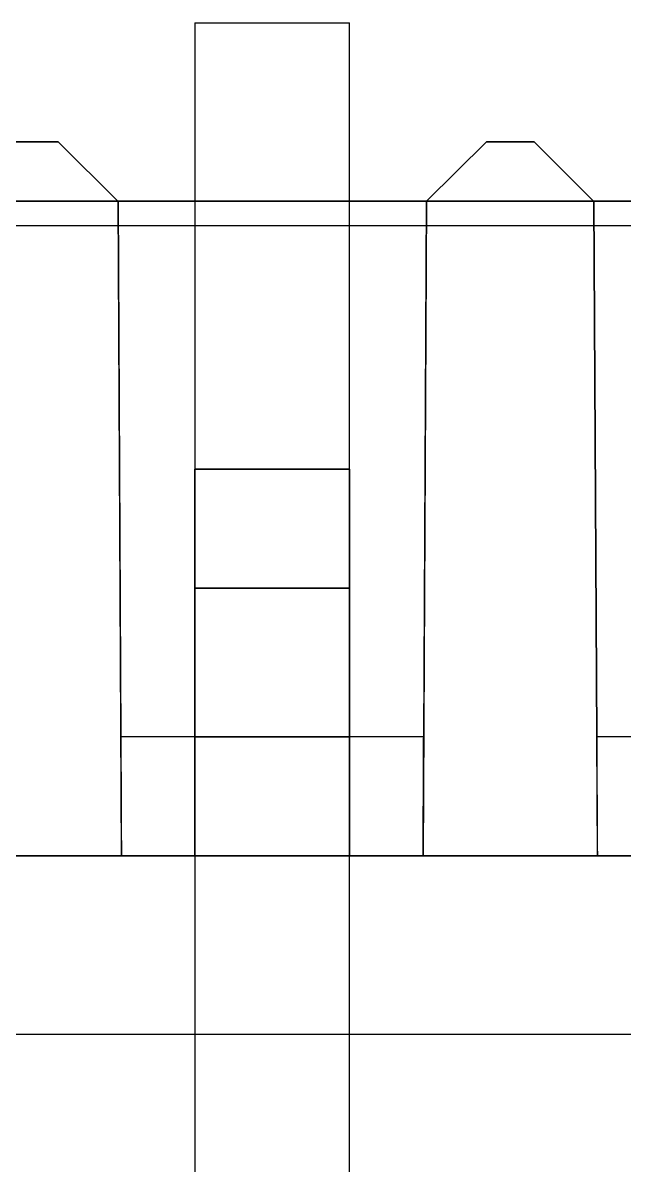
# Model space of a CAD drawing. Extents: x -4.83 to 4.83, y -5.56 to 3.84.
# Drawn here: x -0.419 to 0.592, y 1.92 to 3.84 of the extents above; entities that cross this region are included whole.
import ezdxf

# ---------------------------------------------------------------- set-up
doc = ezdxf.new("R2010")
doc.units = 0
doc.layers.get('0').update_dxf_attribs({"linetype": 'CONTINUOUS'})

# ---------------------------------------------------------------- blocks, each defined once
blk = doc.blocks.new('*U1')
at = {"color": 250, "extrusion": (0, 1, -1e-16)}
for p, q in [((-0.3598, 3.64, 0.3), (-0.4397, 3.64, 0.3)), ((-0.4397, 3.64, 1.32), (-0.3598, 3.64, 1.32)), ((-0.3598, 3.64, 1.32), (-0.3598, 3.64, 0.3)), ((0.3603, 3.64, 1.32), (0.4402, 3.64, 1.32)), ((0.4402, 3.64, 0.3), (0.3603, 3.64, 0.3)), ((0.3603, 3.64, 0.3), (0.3603, 3.64, 1.32)), ((0.4402, 3.64, 1.32), (0.4402, 3.64, 0.3)), ((0.2546, 2.64, 0.3), (-0.2546, 2.64, 0.3)), ((-0.2546, 2.64, 0.3), (-0.2546, 2.64, 1.12)), ((0.2546, 2.64, 1.12), (-0.2546, 2.64, 1.12)), ((0.2546, 2.64, 1.12), (0.2546, 2.64, 0.3)), ((1.0546, 2.64, 0.3), (0.5454, 2.64, 0.3)), ((0.5454, 2.64, 0.3), (0.5454, 2.64, 1.12)), ((1.0546, 2.64, 1.12), (0.5454, 2.64, 1.12)), ((2.33, 2.44, 3.48), (-2.33, 2.44, 3.48)), ((-0.5465, 2.44, 1.32), (-0.2535, 2.44, 1.32)), ((-0.2535, 2.44, 1.32), (0.2535, 2.44, 1.32)), ((0.2535, 2.44, 1.32), (0.5465, 2.44, 1.32)), ((0.5465, 2.44, 1.32), (1.0535, 2.44, 1.32)), ((-2.3, 2.14, 0.3), (2.3, 2.14, 0.3)), ((-2.3, 2.14), (2.3, 2.14))]:
    blk.add_line(p, q, dxfattribs=at)
at = {"color": 250}
for p, q in [((-0.4397, 3.64, 1.32), (-0.3598, 3.64, 1.32)), ((-0.2593, 3.5395, 1.32), (-0.3598, 3.64, 1.32)), ((0.3603, 3.64, 1.32), (0.2593, 3.54, 1.32)), ((0.3603, 3.64, 1.32), (0.4402, 3.64, 1.32)), ((0.5407, 3.5395, 1.32), (0.4402, 3.64, 1.32)), ((-0.2535, 2.44, 1.32), (-0.2593, 3.5395, 1.32)), ((0.2593, 3.54, 1.32), (0.2535, 2.44, 1.32)), ((0.5465, 2.44, 1.32), (0.5407, 3.5395, 1.32)), ((0.2546, 2.64, 1.12), (-0.2546, 2.64, 1.12)), ((1.0546, 2.64, 1.12), (0.5454, 2.64, 1.12)), ((2.33, 2.44, 3.48), (-2.33, 2.44, 3.48)), ((-0.5465, 2.44, 1.32), (-0.2535, 2.44, 1.32)), ((-0.2535, 2.44, 1.32), (0.2535, 2.44, 1.32)), ((0.2535, 2.44, 1.32), (0.5465, 2.44, 1.32)), ((0.5465, 2.44, 1.32), (1.0535, 2.44, 1.32))]:
    blk.add_line(p, q, dxfattribs=at)
at = {"color": 250, "extrusion": (0, -1e-16, -1)}
for p, q in [((-0.3598, 3.64, 0.3), (-0.4397, 3.64, 0.3)), ((-0.3598, 3.64, 0.3), (-0.2593, 3.5395, 0.3)), ((0.2593, 3.54, 0.3), (0.3603, 3.64, 0.3)), ((0.4402, 3.64, 0.3), (0.3603, 3.64, 0.3)), ((0.4402, 3.64, 0.3), (0.5407, 3.5395, 0.3)), ((-0.2593, 3.5395, 0.3), (-0.2546, 2.64, 0.3)), ((0.2546, 2.64, 0.3), (0.2593, 3.54, 0.3)), ((0.5407, 3.5395, 0.3), (0.5454, 2.64, 0.3)), ((0.2546, 2.64, 0.3), (-0.2546, 2.64, 0.3)), ((1.0546, 2.64, 0.3), (0.5454, 2.64, 0.3)), ((-2.3, 2.14), (2.3, 2.14)), ((-2.3, 2.14, 0.3), (2.3, 2.14, 0.3))]:
    blk.add_line(p, q, dxfattribs=at)
at = {"color": 250, "extrusion": (0.707107, 0.707107, 0)}
for p, q in [((-0.3598, 3.64, 0.3), (-0.2593, 3.5395, 0.3)), ((-0.3598, 3.64, 1.32), (-0.3598, 3.64, 0.3)), ((-0.2593, 3.5395, 1.32), (-0.3598, 3.64, 1.32)), ((0.4402, 3.64, 0.3), (0.5407, 3.5395, 0.3)), ((0.4402, 3.64, 1.32), (0.4402, 3.64, 0.3)), ((0.5407, 3.5395, 1.32), (0.4402, 3.64, 1.32)), ((-0.2593, 3.5395, 1.32), (-0.2593, 3.5395, 0.3)), ((0.5407, 3.5395, 1.32), (0.5407, 3.5395, 0.3))]:
    blk.add_line(p, q, dxfattribs=at)
at = {"color": 250, "extrusion": (-0.703395, 0.710799, 0)}
for p, q in [((0.2593, 3.54, 0.3), (0.3603, 3.64, 0.3)), ((0.3603, 3.64, 1.32), (0.2593, 3.54, 1.32)), ((0.3603, 3.64, 0.3), (0.3603, 3.64, 1.32)), ((0.2593, 3.54, 1.32), (0.2593, 3.54, 0.3))]:
    blk.add_line(p, q, dxfattribs=at)
at = {"color": 250, "extrusion": (0.999986, 0.005236, 0)}
for p, q in [((-0.2593, 3.5395, 0.3), (-0.2546, 2.64, 0.3)), ((-0.2593, 3.5395, 1.32), (-0.2593, 3.5395, 0.3)), ((-0.2535, 2.44, 1.32), (-0.2593, 3.5395, 1.32)), ((0.5407, 3.5395, 0.3), (0.5454, 2.64, 0.3)), ((0.5407, 3.5395, 1.32), (0.5407, 3.5395, 0.3)), ((0.5465, 2.44, 1.32), (0.5407, 3.5395, 1.32)), ((-0.2546, 2.64, 0.3), (-0.2546, 2.64, 1.12)), ((0.5454, 2.64, 0.3), (0.5454, 2.64, 1.12))]:
    blk.add_line(p, q, dxfattribs=at)
at = {"color": 250, "extrusion": (-0.999986, 0.005236, 0)}
for p, q in [((0.2593, 3.54, 1.32), (0.2535, 2.44, 1.32)), ((0.2546, 2.64, 0.3), (0.2593, 3.54, 0.3)), ((0.2593, 3.54, 1.32), (0.2593, 3.54, 0.3)), ((0.2546, 2.64, 1.12), (0.2546, 2.64, 0.3))]:
    blk.add_line(p, q, dxfattribs=at)
at = {"color": 250}
for points in [[(-0.2546, 2.64, 1.12), (-0.2546, 2.64, 1.1218), (-0.2546, 2.64, 1.1236), (-0.2546, 2.6399, 1.1253), (-0.2546, 2.6399, 1.1271), (-0.2546, 2.6398, 1.1288), (-0.2546, 2.6397, 1.1305), (-0.2546, 2.6397, 1.1322), (-0.2546, 2.6396, 1.1339), (-0.2546, 2.6395, 1.1356), (-0.2546, 2.6393, 1.1373), (-0.2546, 2.6392, 1.1389), (-0.2546, 2.639, 1.1406), (-0.2546, 2.6389, 1.1422), (-0.2546, 2.6387, 1.1438), (-0.2545, 2.6385, 1.1454), (-0.2545, 2.6383, 1.147), (-0.2545, 2.6381, 1.1486), (-0.2545, 2.6379, 1.1502), (-0.2545, 2.6376, 1.1517), (-0.2545, 2.6374, 1.1533), (-0.2545, 2.6371, 1.1548), (-0.2545, 2.6369, 1.1563), (-0.2545, 2.6366, 1.1578), (-0.2545, 2.6363, 1.1594), (-0.2545, 2.636, 1.1608), (-0.2545, 2.6357, 1.1623), (-0.2545, 2.6354, 1.1638), (-0.2545, 2.635, 1.1653), (-0.2545, 2.6347, 1.1667), (-0.2545, 2.6343, 1.1682), (-0.2545, 2.634, 1.1696), (-0.2545, 2.6336, 1.171), (-0.2545, 2.6332, 1.1724), (-0.2545, 2.6328, 1.1738), (-0.2545, 2.6324, 1.1752), (-0.2545, 2.632, 1.1766), (-0.2545, 2.6316, 1.178), (-0.2545, 2.6312, 1.1793), (-0.2545, 2.6307, 1.1807), (-0.2545, 2.6303, 1.1821), (-0.2545, 2.6298, 1.1834), (-0.2545, 2.6294, 1.1847), (-0.2545, 2.6289, 1.1861), (-0.2545, 2.6284, 1.1874), (-0.2545, 2.628, 1.1887), (-0.2545, 2.6275, 1.19), (-0.2545, 2.627, 1.1913), (-0.2545, 2.6265, 1.1926), (-0.2545, 2.6259, 1.1938), (-0.2545, 2.6254, 1.1951), (-0.2545, 2.6249, 1.1964), (-0.2545, 2.6244, 1.1976), (-0.2545, 2.6238, 1.1989), (-0.2545, 2.6233, 1.2001), (-0.2545, 2.6227, 1.2014), (-0.2545, 2.6221, 1.2026), (-0.2545, 2.6216, 1.2038), (-0.2545, 2.621, 1.205), (-0.2545, 2.6204, 1.2063), (-0.2545, 2.6198, 1.2075), (-0.2544, 2.6192, 1.2087), (-0.2544, 2.6186, 1.2099), (-0.2544, 2.618, 1.211), (-0.2544, 2.6174, 1.2122), (-0.2544, 2.6168, 1.2134), (-0.2544, 2.6162, 1.2146), (-0.2544, 2.6155, 1.2157), (-0.2544, 2.6149, 1.2169), (-0.2544, 2.6143, 1.218), (-0.2544, 2.6136, 1.2192), (-0.2544, 2.613, 1.2203), (-0.2544, 2.6123, 1.2214), (-0.2544, 2.6116, 1.2226), (-0.2544, 2.611, 1.2237), (-0.2544, 2.6103, 1.2248), (-0.2544, 2.6096, 1.2259), (-0.2544, 2.6089, 1.227), (-0.2544, 2.6082, 1.2281), (-0.2544, 2.6075, 1.2292), (-0.2544, 2.6068, 1.2303), (-0.2544, 2.6061, 1.2314), (-0.2544, 2.6054, 1.2325), (-0.2544, 2.6046, 1.2335), (-0.2544, 2.6039, 1.2346), (-0.2544, 2.6032, 1.2356), (-0.2544, 2.6024, 1.2367), (-0.2544, 2.6017, 1.2377), (-0.2544, 2.6009, 1.2388), (-0.2543, 2.6001, 1.2398), (-0.2543, 2.5994, 1.2408), (-0.2543, 2.5986, 1.2418), (-0.2543, 2.5978, 1.2428), (-0.2543, 2.597, 1.2438), (-0.2543, 2.5962, 1.2449), (-0.2543, 2.5954, 1.2458), (-0.2543, 2.5946, 1.2468), (-0.2543, 2.5938, 1.2478), (-0.2543, 2.593, 1.2488), (-0.2543, 2.5922, 1.2498), (-0.2543, 2.5914, 1.2507), (-0.2543, 2.5905, 1.2517), (-0.2543, 2.5897, 1.2526), (-0.2543, 2.5888, 1.2536), (-0.2543, 2.588, 1.2545), (-0.2543, 2.5871, 1.2555), (-0.2543, 2.5863, 1.2564), (-0.2543, 2.5854, 1.2573), (-0.2543, 2.5845, 1.2583), (-0.2543, 2.5837, 1.2592), (-0.2543, 2.5828, 1.2601), (-0.2543, 2.5819, 1.261), (-0.2542, 2.581, 1.2619), (-0.2542, 2.5801, 1.2628), (-0.2542, 2.5792, 1.2636), (-0.2542, 2.5783, 1.2645), (-0.2542, 2.5773, 1.2654), (-0.2542, 2.5764, 1.2663), (-0.2542, 2.5755, 1.2671), (-0.2542, 2.5745, 1.268), (-0.2542, 2.5736, 1.2688), (-0.2542, 2.5726, 1.2697), (-0.2542, 2.5717, 1.2705), (-0.2542, 2.5707, 1.2714), (-0.2542, 2.5698, 1.2722), (-0.2542, 2.5688, 1.273), (-0.2542, 2.5678, 1.2738), (-0.2542, 2.5668, 1.2746), (-0.2542, 2.5658, 1.2754), (-0.2542, 2.5648, 1.2762), (-0.2542, 2.5638, 1.277), (-0.2542, 2.5628, 1.2778), (-0.2541, 2.5618, 1.2786), (-0.2541, 2.5608, 1.2794), (-0.2541, 2.5598, 1.2801), (-0.2541, 2.5587, 1.2809), (-0.2541, 2.5577, 1.2817), (-0.2541, 2.5567, 1.2824), (-0.2541, 2.5556, 1.2832), (-0.2541, 2.5546, 1.2839), (-0.2541, 2.5535, 1.2846), (-0.2541, 2.5524, 1.2854), (-0.2541, 2.5514, 1.2861), (-0.2541, 2.5503, 1.2868), (-0.2541, 2.5492, 1.2875), (-0.2541, 2.5481, 1.2882), (-0.2541, 2.547, 1.2889), (-0.2541, 2.5459, 1.2896), (-0.2541, 2.5448, 1.2903), (-0.2541, 2.5437, 1.291), (-0.254, 2.5426, 1.2916), (-0.254, 2.5415, 1.2923), (-0.254, 2.5403, 1.293), (-0.254, 2.5392, 1.2936), (-0.254, 2.538, 1.2943), (-0.254, 2.5369, 1.2949), (-0.254, 2.5357, 1.2955), (-0.254, 2.5346, 1.2962), (-0.254, 2.5334, 1.2968), (-0.254, 2.5322, 1.2974), (-0.254, 2.531, 1.298), (-0.254, 2.5299, 1.2986), (-0.254, 2.5287, 1.2992), (-0.254, 2.5275, 1.2998), (-0.254, 2.5263, 1.3004), (-0.254, 2.525, 1.301), (-0.254, 2.5238, 1.3016), (-0.2539, 2.5226, 1.3021), (-0.2539, 2.5214, 1.3027), (-0.2539, 2.5201, 1.3033), (-0.2539, 2.5189, 1.3038), (-0.2539, 2.5176, 1.3044), (-0.2539, 2.5164, 1.3049), (-0.2539, 2.5151, 1.3054), (-0.2539, 2.5138, 1.3059), (-0.2539, 2.5126, 1.3065), (-0.2539, 2.5113, 1.307), (-0.2539, 2.51, 1.3075), (-0.2539, 2.5087, 1.308), (-0.2539, 2.5074, 1.3084), (-0.2539, 2.5061, 1.3089), (-0.2539, 2.5047, 1.3094), (-0.2538, 2.5034, 1.3098), (-0.2538, 2.5021, 1.3103), (-0.2538, 2.5007, 1.3108), (-0.2538, 2.4993, 1.3112), (-0.2538, 2.498, 1.3116), (-0.2538, 2.4966, 1.312), (-0.2538, 2.4952, 1.3124), (-0.2538, 2.4938, 1.3128), (-0.2538, 2.4924, 1.3132), (-0.2538, 2.491, 1.3136), (-0.2538, 2.4896, 1.314), (-0.2538, 2.4882, 1.3143), (-0.2538, 2.4867, 1.3147), (-0.2537, 2.4853, 1.315), (-0.2537, 2.4838, 1.3154), (-0.2537, 2.4823, 1.3157), (-0.2537, 2.4808, 1.316), (-0.2537, 2.4794, 1.3163), (-0.2537, 2.4778, 1.3166), (-0.2537, 2.4763, 1.3169), (-0.2537, 2.4748, 1.3171), (-0.2537, 2.4733, 1.3174), (-0.2537, 2.4717, 1.3176), (-0.2537, 2.4702, 1.3179), (-0.2537, 2.4686, 1.3181), (-0.2537, 2.467, 1.3183), (-0.2536, 2.4654, 1.3185), (-0.2536, 2.4638, 1.3187), (-0.2536, 2.4622, 1.3189), (-0.2536, 2.4606, 1.319), (-0.2536, 2.4589, 1.3192), (-0.2536, 2.4573, 1.3193), (-0.2536, 2.4556, 1.3195), (-0.2536, 2.4539, 1.3196), (-0.2536, 2.4522, 1.3197), (-0.2536, 2.4505, 1.3197), (-0.2536, 2.4488, 1.3198), (-0.2535, 2.4471, 1.3199), (-0.2535, 2.4453, 1.3199), (-0.2535, 2.4436, 1.32), (-0.2535, 2.4418, 1.32), (-0.2535, 2.44, 1.32)], [(-0.2546, 2.64, 1.12), (-0.2546, 2.64, 1.1218), (-0.2546, 2.64, 1.1236), (-0.2546, 2.6399, 1.1253), (-0.2546, 2.6399, 1.1271), (-0.2546, 2.6398, 1.1288), (-0.2546, 2.6397, 1.1305), (-0.2546, 2.6397, 1.1322), (-0.2546, 2.6396, 1.1339), (-0.2546, 2.6395, 1.1356), (-0.2546, 2.6393, 1.1373), (-0.2546, 2.6392, 1.1389), (-0.2546, 2.639, 1.1406), (-0.2546, 2.6389, 1.1422), (-0.2546, 2.6387, 1.1438), (-0.2545, 2.6385, 1.1454), (-0.2545, 2.6383, 1.147), (-0.2545, 2.6381, 1.1486), (-0.2545, 2.6379, 1.1502), (-0.2545, 2.6376, 1.1517), (-0.2545, 2.6374, 1.1533), (-0.2545, 2.6371, 1.1548), (-0.2545, 2.6369, 1.1563), (-0.2545, 2.6366, 1.1578), (-0.2545, 2.6363, 1.1594), (-0.2545, 2.636, 1.1608), (-0.2545, 2.6357, 1.1623), (-0.2545, 2.6354, 1.1638), (-0.2545, 2.635, 1.1653), (-0.2545, 2.6347, 1.1667), (-0.2545, 2.6343, 1.1682), (-0.2545, 2.634, 1.1696), (-0.2545, 2.6336, 1.171), (-0.2545, 2.6332, 1.1724), (-0.2545, 2.6328, 1.1738), (-0.2545, 2.6324, 1.1752), (-0.2545, 2.632, 1.1766), (-0.2545, 2.6316, 1.178), (-0.2545, 2.6312, 1.1793), (-0.2545, 2.6307, 1.1807), (-0.2545, 2.6303, 1.1821), (-0.2545, 2.6298, 1.1834), (-0.2545, 2.6294, 1.1847), (-0.2545, 2.6289, 1.1861), (-0.2545, 2.6284, 1.1874), (-0.2545, 2.628, 1.1887), (-0.2545, 2.6275, 1.19), (-0.2545, 2.627, 1.1913), (-0.2545, 2.6265, 1.1926), (-0.2545, 2.6259, 1.1938), (-0.2545, 2.6254, 1.1951), (-0.2545, 2.6249, 1.1964), (-0.2545, 2.6244, 1.1976), (-0.2545, 2.6238, 1.1989), (-0.2545, 2.6233, 1.2001), (-0.2545, 2.6227, 1.2014), (-0.2545, 2.6221, 1.2026), (-0.2545, 2.6216, 1.2038), (-0.2545, 2.621, 1.205), (-0.2545, 2.6204, 1.2063), (-0.2545, 2.6198, 1.2075), (-0.2544, 2.6192, 1.2087), (-0.2544, 2.6186, 1.2099), (-0.2544, 2.618, 1.211), (-0.2544, 2.6174, 1.2122), (-0.2544, 2.6168, 1.2134), (-0.2544, 2.6162, 1.2146), (-0.2544, 2.6155, 1.2157), (-0.2544, 2.6149, 1.2169), (-0.2544, 2.6143, 1.218), (-0.2544, 2.6136, 1.2192), (-0.2544, 2.613, 1.2203), (-0.2544, 2.6123, 1.2214), (-0.2544, 2.6116, 1.2226), (-0.2544, 2.611, 1.2237), (-0.2544, 2.6103, 1.2248), (-0.2544, 2.6096, 1.2259), (-0.2544, 2.6089, 1.227), (-0.2544, 2.6082, 1.2281), (-0.2544, 2.6075, 1.2292), (-0.2544, 2.6068, 1.2303), (-0.2544, 2.6061, 1.2314), (-0.2544, 2.6054, 1.2325), (-0.2544, 2.6046, 1.2335), (-0.2544, 2.6039, 1.2346), (-0.2544, 2.6032, 1.2356), (-0.2544, 2.6024, 1.2367), (-0.2544, 2.6017, 1.2377), (-0.2544, 2.6009, 1.2388), (-0.2543, 2.6001, 1.2398), (-0.2543, 2.5994, 1.2408), (-0.2543, 2.5986, 1.2418), (-0.2543, 2.5978, 1.2428), (-0.2543, 2.597, 1.2438), (-0.2543, 2.5962, 1.2449), (-0.2543, 2.5954, 1.2458), (-0.2543, 2.5946, 1.2468), (-0.2543, 2.5938, 1.2478), (-0.2543, 2.593, 1.2488), (-0.2543, 2.5922, 1.2498), (-0.2543, 2.5914, 1.2507), (-0.2543, 2.5905, 1.2517), (-0.2543, 2.5897, 1.2526), (-0.2543, 2.5888, 1.2536), (-0.2543, 2.588, 1.2545), (-0.2543, 2.5871, 1.2555), (-0.2543, 2.5863, 1.2564), (-0.2543, 2.5854, 1.2573), (-0.2543, 2.5845, 1.2583), (-0.2543, 2.5837, 1.2592), (-0.2543, 2.5828, 1.2601), (-0.2543, 2.5819, 1.261), (-0.2542, 2.581, 1.2619), (-0.2542, 2.5801, 1.2628), (-0.2542, 2.5792, 1.2636), (-0.2542, 2.5783, 1.2645), (-0.2542, 2.5773, 1.2654), (-0.2542, 2.5764, 1.2663), (-0.2542, 2.5755, 1.2671), (-0.2542, 2.5745, 1.268), (-0.2542, 2.5736, 1.2688), (-0.2542, 2.5726, 1.2697), (-0.2542, 2.5717, 1.2705), (-0.2542, 2.5707, 1.2714), (-0.2542, 2.5698, 1.2722), (-0.2542, 2.5688, 1.273), (-0.2542, 2.5678, 1.2738), (-0.2542, 2.5668, 1.2746), (-0.2542, 2.5658, 1.2754), (-0.2542, 2.5648, 1.2762), (-0.2542, 2.5638, 1.277), (-0.2542, 2.5628, 1.2778), (-0.2541, 2.5618, 1.2786), (-0.2541, 2.5608, 1.2794), (-0.2541, 2.5598, 1.2801), (-0.2541, 2.5587, 1.2809), (-0.2541, 2.5577, 1.2817), (-0.2541, 2.5567, 1.2824), (-0.2541, 2.5556, 1.2832), (-0.2541, 2.5546, 1.2839), (-0.2541, 2.5535, 1.2846), (-0.2541, 2.5524, 1.2854), (-0.2541, 2.5514, 1.2861), (-0.2541, 2.5503, 1.2868), (-0.2541, 2.5492, 1.2875), (-0.2541, 2.5481, 1.2882), (-0.2541, 2.547, 1.2889), (-0.2541, 2.5459, 1.2896), (-0.2541, 2.5448, 1.2903), (-0.2541, 2.5437, 1.291), (-0.254, 2.5426, 1.2916), (-0.254, 2.5415, 1.2923), (-0.254, 2.5403, 1.293), (-0.254, 2.5392, 1.2936), (-0.254, 2.538, 1.2943), (-0.254, 2.5369, 1.2949), (-0.254, 2.5357, 1.2955), (-0.254, 2.5346, 1.2962), (-0.254, 2.5334, 1.2968), (-0.254, 2.5322, 1.2974), (-0.254, 2.531, 1.298), (-0.254, 2.5299, 1.2986), (-0.254, 2.5287, 1.2992), (-0.254, 2.5275, 1.2998), (-0.254, 2.5263, 1.3004), (-0.254, 2.525, 1.301), (-0.254, 2.5238, 1.3016), (-0.2539, 2.5226, 1.3021), (-0.2539, 2.5214, 1.3027), (-0.2539, 2.5201, 1.3033), (-0.2539, 2.5189, 1.3038), (-0.2539, 2.5176, 1.3044), (-0.2539, 2.5164, 1.3049), (-0.2539, 2.5151, 1.3054), (-0.2539, 2.5138, 1.3059), (-0.2539, 2.5126, 1.3065), (-0.2539, 2.5113, 1.307), (-0.2539, 2.51, 1.3075), (-0.2539, 2.5087, 1.308), (-0.2539, 2.5074, 1.3084), (-0.2539, 2.5061, 1.3089), (-0.2539, 2.5047, 1.3094), (-0.2538, 2.5034, 1.3098), (-0.2538, 2.5021, 1.3103), (-0.2538, 2.5007, 1.3108), (-0.2538, 2.4993, 1.3112), (-0.2538, 2.498, 1.3116), (-0.2538, 2.4966, 1.312), (-0.2538, 2.4952, 1.3124), (-0.2538, 2.4938, 1.3128), (-0.2538, 2.4924, 1.3132), (-0.2538, 2.491, 1.3136), (-0.2538, 2.4896, 1.314), (-0.2538, 2.4882, 1.3143), (-0.2538, 2.4867, 1.3147), (-0.2537, 2.4853, 1.315), (-0.2537, 2.4838, 1.3154), (-0.2537, 2.4823, 1.3157), (-0.2537, 2.4808, 1.316), (-0.2537, 2.4794, 1.3163), (-0.2537, 2.4778, 1.3166), (-0.2537, 2.4763, 1.3169), (-0.2537, 2.4748, 1.3171), (-0.2537, 2.4733, 1.3174), (-0.2537, 2.4717, 1.3176), (-0.2537, 2.4702, 1.3179), (-0.2537, 2.4686, 1.3181), (-0.2537, 2.467, 1.3183), (-0.2536, 2.4654, 1.3185), (-0.2536, 2.4638, 1.3187), (-0.2536, 2.4622, 1.3189), (-0.2536, 2.4606, 1.319), (-0.2536, 2.4589, 1.3192), (-0.2536, 2.4573, 1.3193), (-0.2536, 2.4556, 1.3195), (-0.2536, 2.4539, 1.3196), (-0.2536, 2.4522, 1.3197), (-0.2536, 2.4505, 1.3197), (-0.2536, 2.4488, 1.3198), (-0.2535, 2.4471, 1.3199), (-0.2535, 2.4453, 1.3199), (-0.2535, 2.4436, 1.32), (-0.2535, 2.4418, 1.32), (-0.2535, 2.44, 1.32)], [(0.2535, 2.44, 1.32), (0.2535, 2.4416, 1.32), (0.2535, 2.4433, 1.32), (0.2535, 2.4449, 1.3199), (0.2535, 2.4466, 1.3199), (0.2536, 2.4482, 1.3198), (0.2536, 2.4499, 1.3197), (0.2536, 2.4515, 1.3196), (0.2536, 2.4531, 1.3196), (0.2536, 2.4548, 1.3194), (0.2536, 2.4564, 1.3193), (0.2536, 2.4581, 1.3192), (0.2536, 2.4597, 1.319), (0.2536, 2.4613, 1.3188), (0.2536, 2.463, 1.3186), (0.2536, 2.4646, 1.3184), (0.2536, 2.4662, 1.3182), (0.2537, 2.4678, 1.318), (0.2537, 2.4695, 1.3177), (0.2537, 2.4711, 1.3175), (0.2537, 2.4727, 1.3172), (0.2537, 2.4743, 1.3169), (0.2537, 2.476, 1.3166), (0.2537, 2.4776, 1.3163), (0.2537, 2.4792, 1.316), (0.2537, 2.4808, 1.3157), (0.2537, 2.4824, 1.3153), (0.2537, 2.484, 1.315), (0.2537, 2.4856, 1.3146), (0.2538, 2.4872, 1.3142), (0.2538, 2.4888, 1.3138), (0.2538, 2.4904, 1.3134), (0.2538, 2.492, 1.313), (0.2538, 2.4936, 1.3125), (0.2538, 2.4951, 1.3121), (0.2538, 2.4967, 1.3116), (0.2538, 2.4983, 1.3111), (0.2538, 2.4999, 1.3107), (0.2538, 2.5014, 1.3101), (0.2538, 2.503, 1.3096), (0.2538, 2.5045, 1.3091), (0.2539, 2.5061, 1.3086), (0.2539, 2.5076, 1.308), (0.2539, 2.5092, 1.3075), (0.2539, 2.5107, 1.3069), (0.2539, 2.5123, 1.3063), (0.2539, 2.5138, 1.3057), (0.2539, 2.5153, 1.3051), (0.2539, 2.5168, 1.3044), (0.2539, 2.5184, 1.3038), (0.2539, 2.5199, 1.3032), (0.2539, 2.5214, 1.3025), (0.2539, 2.5229, 1.3018), (0.254, 2.5244, 1.3011), (0.254, 2.5259, 1.3004), (0.254, 2.5273, 1.2997), (0.254, 2.5288, 1.299), (0.254, 2.5303, 1.2983), (0.254, 2.5318, 1.2975), (0.254, 2.5332, 1.2968), (0.254, 2.5347, 1.296), (0.254, 2.5361, 1.2952), (0.254, 2.5375, 1.2944), (0.254, 2.539, 1.2936), (0.254, 2.5404, 1.2928), (0.254, 2.5418, 1.292), (0.2541, 2.5433, 1.2911), (0.2541, 2.5446, 1.2903), (0.2541, 2.5461, 1.2894), (0.2541, 2.5474, 1.2885), (0.2541, 2.5488, 1.2877), (0.2541, 2.5502, 1.2868), (0.2541, 2.5516, 1.2858), (0.2541, 2.5529, 1.2849), (0.2541, 2.5543, 1.284), (0.2541, 2.5556, 1.2831), (0.2541, 2.557, 1.2821), (0.2541, 2.5583, 1.2812), (0.2541, 2.5596, 1.2802), (0.2541, 2.561, 1.2792), (0.2542, 2.5623, 1.2782), (0.2542, 2.5636, 1.2772), (0.2542, 2.5649, 1.2762), (0.2542, 2.5661, 1.2752), (0.2542, 2.5674, 1.2741), (0.2542, 2.5687, 1.2731), (0.2542, 2.5699, 1.272), (0.2542, 2.5712, 1.2709), (0.2542, 2.5724, 1.2699), (0.2542, 2.5737, 1.2688), (0.2542, 2.5749, 1.2677), (0.2542, 2.5761, 1.2666), (0.2542, 2.5773, 1.2654), (0.2542, 2.5785, 1.2643), (0.2542, 2.5797, 1.2631), (0.2542, 2.5808, 1.262), (0.2543, 2.582, 1.2608), (0.2543, 2.5831, 1.2597), (0.2543, 2.5843, 1.2585), (0.2543, 2.5854, 1.2573), (0.2543, 2.5865, 1.2561), (0.2543, 2.5877, 1.2549), (0.2543, 2.5888, 1.2537), (0.2543, 2.5899, 1.2524), (0.2543, 2.5909, 1.2512), (0.2543, 2.592, 1.2499), (0.2543, 2.5931, 1.2487), (0.2543, 2.5941, 1.2474), (0.2543, 2.5951, 1.2461), (0.2543, 2.5962, 1.2449), (0.2543, 2.5972, 1.2436), (0.2543, 2.5982, 1.2423), (0.2543, 2.5992, 1.241), (0.2543, 2.6002, 1.2396), (0.2544, 2.6012, 1.2383), (0.2544, 2.6021, 1.237), (0.2544, 2.6031, 1.2356), (0.2544, 2.604, 1.2343), (0.2544, 2.6049, 1.2329), (0.2544, 2.6059, 1.2316), (0.2544, 2.6068, 1.2302), (0.2544, 2.6077, 1.2288), (0.2544, 2.6085, 1.2274), (0.2544, 2.6094, 1.2261), (0.2544, 2.6103, 1.2247), (0.2544, 2.6111, 1.2232), (0.2544, 2.612, 1.2218), (0.2544, 2.6128, 1.2204), (0.2544, 2.6136, 1.219), (0.2544, 2.6144, 1.2175), (0.2544, 2.6152, 1.2161), (0.2544, 2.616, 1.2147), (0.2544, 2.6168, 1.2132), (0.2544, 2.6175, 1.2118), (0.2544, 2.6183, 1.2103), (0.2544, 2.619, 1.2088), (0.2545, 2.6197, 1.2073), (0.2545, 2.6204, 1.2059), (0.2545, 2.6211, 1.2044), (0.2545, 2.6218, 1.2029), (0.2545, 2.6225, 1.2014), (0.2545, 2.6231, 1.1999), (0.2545, 2.6238, 1.1984), (0.2545, 2.6244, 1.1968), (0.2545, 2.6251, 1.1953), (0.2545, 2.6257, 1.1938), (0.2545, 2.6263, 1.1923), (0.2545, 2.6269, 1.1907), (0.2545, 2.6275, 1.1892), (0.2545, 2.628, 1.1877), (0.2545, 2.6286, 1.1861), (0.2545, 2.6291, 1.1845), (0.2545, 2.6296, 1.183), (0.2545, 2.6301, 1.1814), (0.2545, 2.6307, 1.1799), (0.2545, 2.6311, 1.1783), (0.2545, 2.6316, 1.1767), (0.2545, 2.6321, 1.1751), (0.2545, 2.6325, 1.1736), (0.2545, 2.633, 1.172), (0.2545, 2.6334, 1.1704), (0.2545, 2.6338, 1.1688), (0.2545, 2.6342, 1.1672), (0.2545, 2.6346, 1.1656), (0.2545, 2.635, 1.164), (0.2545, 2.6353, 1.1624), (0.2545, 2.6357, 1.1608), (0.2545, 2.636, 1.1592), (0.2545, 2.6363, 1.1576), (0.2545, 2.6366, 1.156), (0.2545, 2.6369, 1.1543), (0.2545, 2.6372, 1.1527), (0.2545, 2.6375, 1.1511), (0.2545, 2.6377, 1.1495), (0.2545, 2.638, 1.1479), (0.2545, 2.6382, 1.1462), (0.2545, 2.6384, 1.1446), (0.2546, 2.6386, 1.143), (0.2546, 2.6388, 1.1413), (0.2546, 2.639, 1.1397), (0.2546, 2.6391, 1.1381), (0.2546, 2.6393, 1.1364), (0.2546, 2.6394, 1.1348), (0.2546, 2.6395, 1.1331), (0.2546, 2.6397, 1.1315), (0.2546, 2.6397, 1.1299), (0.2546, 2.6398, 1.1282), (0.2546, 2.6399, 1.1266), (0.2546, 2.6399, 1.1249), (0.2546, 2.64, 1.1233), (0.2546, 2.64, 1.1216), (0.2546, 2.64, 1.12)], [(0.2535, 2.44, 1.32), (0.2535, 2.4416, 1.32), (0.2535, 2.4433, 1.32), (0.2535, 2.4449, 1.3199), (0.2535, 2.4466, 1.3199), (0.2536, 2.4482, 1.3198), (0.2536, 2.4499, 1.3197), (0.2536, 2.4515, 1.3196), (0.2536, 2.4531, 1.3196), (0.2536, 2.4548, 1.3194), (0.2536, 2.4564, 1.3193), (0.2536, 2.4581, 1.3192), (0.2536, 2.4597, 1.319), (0.2536, 2.4613, 1.3188), (0.2536, 2.463, 1.3186), (0.2536, 2.4646, 1.3184), (0.2536, 2.4662, 1.3182), (0.2537, 2.4678, 1.318), (0.2537, 2.4695, 1.3177), (0.2537, 2.4711, 1.3175), (0.2537, 2.4727, 1.3172), (0.2537, 2.4743, 1.3169), (0.2537, 2.476, 1.3166), (0.2537, 2.4776, 1.3163), (0.2537, 2.4792, 1.316), (0.2537, 2.4808, 1.3157), (0.2537, 2.4824, 1.3153), (0.2537, 2.484, 1.315), (0.2537, 2.4856, 1.3146), (0.2538, 2.4872, 1.3142), (0.2538, 2.4888, 1.3138), (0.2538, 2.4904, 1.3134), (0.2538, 2.492, 1.313), (0.2538, 2.4936, 1.3125), (0.2538, 2.4951, 1.3121), (0.2538, 2.4967, 1.3116), (0.2538, 2.4983, 1.3111), (0.2538, 2.4999, 1.3107), (0.2538, 2.5014, 1.3101), (0.2538, 2.503, 1.3096), (0.2538, 2.5045, 1.3091), (0.2539, 2.5061, 1.3086), (0.2539, 2.5076, 1.308), (0.2539, 2.5092, 1.3075), (0.2539, 2.5107, 1.3069), (0.2539, 2.5123, 1.3063), (0.2539, 2.5138, 1.3057), (0.2539, 2.5153, 1.3051), (0.2539, 2.5168, 1.3044), (0.2539, 2.5184, 1.3038), (0.2539, 2.5199, 1.3032), (0.2539, 2.5214, 1.3025), (0.2539, 2.5229, 1.3018), (0.254, 2.5244, 1.3011), (0.254, 2.5259, 1.3004), (0.254, 2.5273, 1.2997), (0.254, 2.5288, 1.299), (0.254, 2.5303, 1.2983), (0.254, 2.5318, 1.2975), (0.254, 2.5332, 1.2968), (0.254, 2.5347, 1.296), (0.254, 2.5361, 1.2952), (0.254, 2.5375, 1.2944), (0.254, 2.539, 1.2936), (0.254, 2.5404, 1.2928), (0.254, 2.5418, 1.292), (0.2541, 2.5433, 1.2911), (0.2541, 2.5446, 1.2903), (0.2541, 2.5461, 1.2894), (0.2541, 2.5474, 1.2885), (0.2541, 2.5488, 1.2877), (0.2541, 2.5502, 1.2868), (0.2541, 2.5516, 1.2858), (0.2541, 2.5529, 1.2849), (0.2541, 2.5543, 1.284), (0.2541, 2.5556, 1.2831), (0.2541, 2.557, 1.2821), (0.2541, 2.5583, 1.2812), (0.2541, 2.5596, 1.2802), (0.2541, 2.561, 1.2792), (0.2542, 2.5623, 1.2782), (0.2542, 2.5636, 1.2772), (0.2542, 2.5649, 1.2762), (0.2542, 2.5661, 1.2752), (0.2542, 2.5674, 1.2741), (0.2542, 2.5687, 1.2731), (0.2542, 2.5699, 1.272), (0.2542, 2.5712, 1.2709), (0.2542, 2.5724, 1.2699), (0.2542, 2.5737, 1.2688), (0.2542, 2.5749, 1.2677), (0.2542, 2.5761, 1.2666), (0.2542, 2.5773, 1.2654), (0.2542, 2.5785, 1.2643), (0.2542, 2.5797, 1.2631), (0.2542, 2.5808, 1.262), (0.2543, 2.582, 1.2608), (0.2543, 2.5831, 1.2597), (0.2543, 2.5843, 1.2585), (0.2543, 2.5854, 1.2573), (0.2543, 2.5865, 1.2561), (0.2543, 2.5877, 1.2549), (0.2543, 2.5888, 1.2537), (0.2543, 2.5899, 1.2524), (0.2543, 2.5909, 1.2512), (0.2543, 2.592, 1.2499), (0.2543, 2.5931, 1.2487), (0.2543, 2.5941, 1.2474), (0.2543, 2.5951, 1.2461), (0.2543, 2.5962, 1.2449), (0.2543, 2.5972, 1.2436), (0.2543, 2.5982, 1.2423), (0.2543, 2.5992, 1.241), (0.2543, 2.6002, 1.2396), (0.2544, 2.6012, 1.2383), (0.2544, 2.6021, 1.237), (0.2544, 2.6031, 1.2356), (0.2544, 2.604, 1.2343), (0.2544, 2.6049, 1.2329), (0.2544, 2.6059, 1.2316), (0.2544, 2.6068, 1.2302), (0.2544, 2.6077, 1.2288), (0.2544, 2.6085, 1.2274), (0.2544, 2.6094, 1.2261), (0.2544, 2.6103, 1.2247), (0.2544, 2.6111, 1.2232), (0.2544, 2.612, 1.2218), (0.2544, 2.6128, 1.2204), (0.2544, 2.6136, 1.219), (0.2544, 2.6144, 1.2175), (0.2544, 2.6152, 1.2161), (0.2544, 2.616, 1.2147), (0.2544, 2.6168, 1.2132), (0.2544, 2.6175, 1.2118), (0.2544, 2.6183, 1.2103), (0.2544, 2.619, 1.2088), (0.2545, 2.6197, 1.2073), (0.2545, 2.6204, 1.2059), (0.2545, 2.6211, 1.2044), (0.2545, 2.6218, 1.2029), (0.2545, 2.6225, 1.2014), (0.2545, 2.6231, 1.1999), (0.2545, 2.6238, 1.1984), (0.2545, 2.6244, 1.1968), (0.2545, 2.6251, 1.1953), (0.2545, 2.6257, 1.1938), (0.2545, 2.6263, 1.1923), (0.2545, 2.6269, 1.1907), (0.2545, 2.6275, 1.1892), (0.2545, 2.628, 1.1877), (0.2545, 2.6286, 1.1861), (0.2545, 2.6291, 1.1845), (0.2545, 2.6296, 1.183), (0.2545, 2.6301, 1.1814), (0.2545, 2.6307, 1.1799), (0.2545, 2.6311, 1.1783), (0.2545, 2.6316, 1.1767), (0.2545, 2.6321, 1.1751), (0.2545, 2.6325, 1.1736), (0.2545, 2.633, 1.172), (0.2545, 2.6334, 1.1704), (0.2545, 2.6338, 1.1688), (0.2545, 2.6342, 1.1672), (0.2545, 2.6346, 1.1656), (0.2545, 2.635, 1.164), (0.2545, 2.6353, 1.1624), (0.2545, 2.6357, 1.1608), (0.2545, 2.636, 1.1592), (0.2545, 2.6363, 1.1576), (0.2545, 2.6366, 1.156), (0.2545, 2.6369, 1.1543), (0.2545, 2.6372, 1.1527), (0.2545, 2.6375, 1.1511), (0.2545, 2.6377, 1.1495), (0.2545, 2.638, 1.1479), (0.2545, 2.6382, 1.1462), (0.2545, 2.6384, 1.1446), (0.2546, 2.6386, 1.143), (0.2546, 2.6388, 1.1413), (0.2546, 2.639, 1.1397), (0.2546, 2.6391, 1.1381), (0.2546, 2.6393, 1.1364), (0.2546, 2.6394, 1.1348), (0.2546, 2.6395, 1.1331), (0.2546, 2.6397, 1.1315), (0.2546, 2.6397, 1.1299), (0.2546, 2.6398, 1.1282), (0.2546, 2.6399, 1.1266), (0.2546, 2.6399, 1.1249), (0.2546, 2.64, 1.1233), (0.2546, 2.64, 1.1216), (0.2546, 2.64, 1.12)], [(0.5454, 2.64, 1.12), (0.5454, 2.64, 1.1218), (0.5454, 2.64, 1.1236), (0.5454, 2.6399, 1.1253), (0.5454, 2.6399, 1.1271), (0.5454, 2.6398, 1.1288), (0.5454, 2.6397, 1.1305), (0.5454, 2.6397, 1.1322), (0.5454, 2.6396, 1.1339), (0.5454, 2.6395, 1.1356), (0.5454, 2.6393, 1.1373), (0.5454, 2.6392, 1.1389), (0.5454, 2.639, 1.1406), (0.5454, 2.6389, 1.1422), (0.5454, 2.6387, 1.1438), (0.5454, 2.6385, 1.1454), (0.5455, 2.6383, 1.147), (0.5455, 2.6381, 1.1486), (0.5455, 2.6379, 1.1502), (0.5455, 2.6376, 1.1517), (0.5455, 2.6374, 1.1533), (0.5455, 2.6371, 1.1548), (0.5455, 2.6369, 1.1563), (0.5455, 2.6366, 1.1578), (0.5455, 2.6363, 1.1594), (0.5455, 2.636, 1.1608), (0.5455, 2.6357, 1.1623), (0.5455, 2.6354, 1.1638), (0.5455, 2.635, 1.1653), (0.5455, 2.6347, 1.1667), (0.5455, 2.6343, 1.1682), (0.5455, 2.634, 1.1696), (0.5455, 2.6336, 1.171), (0.5455, 2.6332, 1.1724), (0.5455, 2.6328, 1.1738), (0.5455, 2.6324, 1.1752), (0.5455, 2.632, 1.1766), (0.5455, 2.6316, 1.178), (0.5455, 2.6312, 1.1793), (0.5455, 2.6307, 1.1807), (0.5455, 2.6303, 1.1821), (0.5455, 2.6298, 1.1834), (0.5455, 2.6294, 1.1847), (0.5455, 2.6289, 1.1861), (0.5455, 2.6284, 1.1874), (0.5455, 2.628, 1.1887), (0.5455, 2.6275, 1.19), (0.5455, 2.627, 1.1913), (0.5455, 2.6265, 1.1926), (0.5455, 2.6259, 1.1938), (0.5455, 2.6254, 1.1951), (0.5455, 2.6249, 1.1964), (0.5455, 2.6244, 1.1976), (0.5455, 2.6238, 1.1989), (0.5455, 2.6233, 1.2001), (0.5455, 2.6227, 1.2014), (0.5455, 2.6221, 1.2026), (0.5455, 2.6216, 1.2038), (0.5455, 2.621, 1.205), (0.5455, 2.6204, 1.2063), (0.5455, 2.6198, 1.2075), (0.5456, 2.6192, 1.2087), (0.5456, 2.6186, 1.2099), (0.5456, 2.618, 1.211), (0.5456, 2.6174, 1.2122), (0.5456, 2.6168, 1.2134), (0.5456, 2.6162, 1.2146), (0.5456, 2.6155, 1.2157), (0.5456, 2.6149, 1.2169), (0.5456, 2.6143, 1.218), (0.5456, 2.6136, 1.2192), (0.5456, 2.613, 1.2203), (0.5456, 2.6123, 1.2214), (0.5456, 2.6116, 1.2226), (0.5456, 2.611, 1.2237), (0.5456, 2.6103, 1.2248), (0.5456, 2.6096, 1.2259), (0.5456, 2.6089, 1.227), (0.5456, 2.6082, 1.2281), (0.5456, 2.6075, 1.2292), (0.5456, 2.6068, 1.2303), (0.5456, 2.6061, 1.2314), (0.5456, 2.6054, 1.2325), (0.5456, 2.6046, 1.2335), (0.5456, 2.6039, 1.2346), (0.5456, 2.6032, 1.2356), (0.5456, 2.6024, 1.2367), (0.5456, 2.6017, 1.2377), (0.5456, 2.6009, 1.2388), (0.5457, 2.6001, 1.2398), (0.5457, 2.5994, 1.2408), (0.5457, 2.5986, 1.2418), (0.5457, 2.5978, 1.2428), (0.5457, 2.597, 1.2438), (0.5457, 2.5962, 1.2449), (0.5457, 2.5954, 1.2458), (0.5457, 2.5946, 1.2468), (0.5457, 2.5938, 1.2478), (0.5457, 2.593, 1.2488), (0.5457, 2.5922, 1.2498), (0.5457, 2.5914, 1.2507), (0.5457, 2.5905, 1.2517), (0.5457, 2.5897, 1.2526), (0.5457, 2.5888, 1.2536), (0.5457, 2.588, 1.2545), (0.5457, 2.5871, 1.2555), (0.5457, 2.5863, 1.2564), (0.5457, 2.5854, 1.2573), (0.5457, 2.5845, 1.2583), (0.5457, 2.5837, 1.2592), (0.5457, 2.5828, 1.2601), (0.5457, 2.5819, 1.261), (0.5458, 2.581, 1.2619), (0.5458, 2.5801, 1.2628), (0.5458, 2.5792, 1.2636), (0.5458, 2.5783, 1.2645), (0.5458, 2.5773, 1.2654), (0.5458, 2.5764, 1.2663), (0.5458, 2.5755, 1.2671), (0.5458, 2.5745, 1.268), (0.5458, 2.5736, 1.2688), (0.5458, 2.5726, 1.2697), (0.5458, 2.5717, 1.2705), (0.5458, 2.5707, 1.2714), (0.5458, 2.5698, 1.2722), (0.5458, 2.5688, 1.273), (0.5458, 2.5678, 1.2738), (0.5458, 2.5668, 1.2746), (0.5458, 2.5658, 1.2754), (0.5458, 2.5648, 1.2762), (0.5458, 2.5638, 1.277), (0.5458, 2.5628, 1.2778), (0.5459, 2.5618, 1.2786), (0.5459, 2.5608, 1.2794), (0.5459, 2.5598, 1.2801), (0.5459, 2.5587, 1.2809), (0.5459, 2.5577, 1.2817), (0.5459, 2.5567, 1.2824), (0.5459, 2.5556, 1.2832), (0.5459, 2.5546, 1.2839), (0.5459, 2.5535, 1.2846), (0.5459, 2.5524, 1.2854), (0.5459, 2.5514, 1.2861), (0.5459, 2.5503, 1.2868), (0.5459, 2.5492, 1.2875), (0.5459, 2.5481, 1.2882), (0.5459, 2.547, 1.2889), (0.5459, 2.5459, 1.2896), (0.5459, 2.5448, 1.2903), (0.5459, 2.5437, 1.291), (0.546, 2.5426, 1.2916), (0.546, 2.5415, 1.2923), (0.546, 2.5403, 1.293), (0.546, 2.5392, 1.2936), (0.546, 2.538, 1.2943), (0.546, 2.5369, 1.2949), (0.546, 2.5357, 1.2955), (0.546, 2.5346, 1.2962), (0.546, 2.5334, 1.2968), (0.546, 2.5322, 1.2974), (0.546, 2.531, 1.298), (0.546, 2.5299, 1.2986), (0.546, 2.5287, 1.2992), (0.546, 2.5275, 1.2998), (0.546, 2.5263, 1.3004), (0.546, 2.525, 1.301), (0.5461, 2.5238, 1.3016), (0.5461, 2.5226, 1.3021), (0.5461, 2.5214, 1.3027), (0.5461, 2.5201, 1.3033), (0.5461, 2.5189, 1.3038), (0.5461, 2.5176, 1.3044), (0.5461, 2.5164, 1.3049), (0.5461, 2.5151, 1.3054), (0.5461, 2.5138, 1.3059), (0.5461, 2.5126, 1.3065), (0.5461, 2.5113, 1.307), (0.5461, 2.51, 1.3075), (0.5461, 2.5087, 1.308), (0.5461, 2.5074, 1.3084), (0.5461, 2.5061, 1.3089), (0.5462, 2.5047, 1.3094), (0.5462, 2.5034, 1.3098), (0.5462, 2.5021, 1.3103), (0.5462, 2.5007, 1.3108), (0.5462, 2.4993, 1.3112), (0.5462, 2.498, 1.3116), (0.5462, 2.4966, 1.312), (0.5462, 2.4952, 1.3124), (0.5462, 2.4938, 1.3128), (0.5462, 2.4924, 1.3132), (0.5462, 2.491, 1.3136), (0.5462, 2.4896, 1.314), (0.5462, 2.4882, 1.3143), (0.5462, 2.4867, 1.3147), (0.5463, 2.4853, 1.315), (0.5463, 2.4838, 1.3154), (0.5463, 2.4823, 1.3157), (0.5463, 2.4808, 1.316), (0.5463, 2.4794, 1.3163), (0.5463, 2.4778, 1.3166), (0.5463, 2.4763, 1.3169), (0.5463, 2.4748, 1.3171), (0.5463, 2.4733, 1.3174), (0.5463, 2.4717, 1.3176), (0.5463, 2.4702, 1.3179), (0.5463, 2.4686, 1.3181), (0.5463, 2.467, 1.3183), (0.5464, 2.4654, 1.3185), (0.5464, 2.4638, 1.3187), (0.5464, 2.4622, 1.3189), (0.5464, 2.4606, 1.319), (0.5464, 2.4589, 1.3192), (0.5464, 2.4573, 1.3193), (0.5464, 2.4556, 1.3195), (0.5464, 2.4539, 1.3196), (0.5464, 2.4522, 1.3197), (0.5464, 2.4505, 1.3197), (0.5464, 2.4488, 1.3198), (0.5465, 2.4471, 1.3199), (0.5465, 2.4453, 1.3199), (0.5465, 2.4436, 1.32), (0.5465, 2.4418, 1.32), (0.5465, 2.44, 1.32)], [(0.5454, 2.64, 1.12), (0.5454, 2.64, 1.1218), (0.5454, 2.64, 1.1236), (0.5454, 2.6399, 1.1253), (0.5454, 2.6399, 1.1271), (0.5454, 2.6398, 1.1288), (0.5454, 2.6397, 1.1305), (0.5454, 2.6397, 1.1322), (0.5454, 2.6396, 1.1339), (0.5454, 2.6395, 1.1356), (0.5454, 2.6393, 1.1373), (0.5454, 2.6392, 1.1389), (0.5454, 2.639, 1.1406), (0.5454, 2.6389, 1.1422), (0.5454, 2.6387, 1.1438), (0.5454, 2.6385, 1.1454), (0.5455, 2.6383, 1.147), (0.5455, 2.6381, 1.1486), (0.5455, 2.6379, 1.1502), (0.5455, 2.6376, 1.1517), (0.5455, 2.6374, 1.1533), (0.5455, 2.6371, 1.1548), (0.5455, 2.6369, 1.1563), (0.5455, 2.6366, 1.1578), (0.5455, 2.6363, 1.1594), (0.5455, 2.636, 1.1608), (0.5455, 2.6357, 1.1623), (0.5455, 2.6354, 1.1638), (0.5455, 2.635, 1.1653), (0.5455, 2.6347, 1.1667), (0.5455, 2.6343, 1.1682), (0.5455, 2.634, 1.1696), (0.5455, 2.6336, 1.171), (0.5455, 2.6332, 1.1724), (0.5455, 2.6328, 1.1738), (0.5455, 2.6324, 1.1752), (0.5455, 2.632, 1.1766), (0.5455, 2.6316, 1.178), (0.5455, 2.6312, 1.1793), (0.5455, 2.6307, 1.1807), (0.5455, 2.6303, 1.1821), (0.5455, 2.6298, 1.1834), (0.5455, 2.6294, 1.1847), (0.5455, 2.6289, 1.1861), (0.5455, 2.6284, 1.1874), (0.5455, 2.628, 1.1887), (0.5455, 2.6275, 1.19), (0.5455, 2.627, 1.1913), (0.5455, 2.6265, 1.1926), (0.5455, 2.6259, 1.1938), (0.5455, 2.6254, 1.1951), (0.5455, 2.6249, 1.1964), (0.5455, 2.6244, 1.1976), (0.5455, 2.6238, 1.1989), (0.5455, 2.6233, 1.2001), (0.5455, 2.6227, 1.2014), (0.5455, 2.6221, 1.2026), (0.5455, 2.6216, 1.2038), (0.5455, 2.621, 1.205), (0.5455, 2.6204, 1.2063), (0.5455, 2.6198, 1.2075), (0.5456, 2.6192, 1.2087), (0.5456, 2.6186, 1.2099), (0.5456, 2.618, 1.211), (0.5456, 2.6174, 1.2122), (0.5456, 2.6168, 1.2134), (0.5456, 2.6162, 1.2146), (0.5456, 2.6155, 1.2157), (0.5456, 2.6149, 1.2169), (0.5456, 2.6143, 1.218), (0.5456, 2.6136, 1.2192), (0.5456, 2.613, 1.2203), (0.5456, 2.6123, 1.2214), (0.5456, 2.6116, 1.2226), (0.5456, 2.611, 1.2237), (0.5456, 2.6103, 1.2248), (0.5456, 2.6096, 1.2259), (0.5456, 2.6089, 1.227), (0.5456, 2.6082, 1.2281), (0.5456, 2.6075, 1.2292), (0.5456, 2.6068, 1.2303), (0.5456, 2.6061, 1.2314), (0.5456, 2.6054, 1.2325), (0.5456, 2.6046, 1.2335), (0.5456, 2.6039, 1.2346), (0.5456, 2.6032, 1.2356), (0.5456, 2.6024, 1.2367), (0.5456, 2.6017, 1.2377), (0.5456, 2.6009, 1.2388), (0.5457, 2.6001, 1.2398), (0.5457, 2.5994, 1.2408), (0.5457, 2.5986, 1.2418), (0.5457, 2.5978, 1.2428), (0.5457, 2.597, 1.2438), (0.5457, 2.5962, 1.2449), (0.5457, 2.5954, 1.2458), (0.5457, 2.5946, 1.2468), (0.5457, 2.5938, 1.2478), (0.5457, 2.593, 1.2488), (0.5457, 2.5922, 1.2498), (0.5457, 2.5914, 1.2507), (0.5457, 2.5905, 1.2517), (0.5457, 2.5897, 1.2526), (0.5457, 2.5888, 1.2536), (0.5457, 2.588, 1.2545), (0.5457, 2.5871, 1.2555), (0.5457, 2.5863, 1.2564), (0.5457, 2.5854, 1.2573), (0.5457, 2.5845, 1.2583), (0.5457, 2.5837, 1.2592), (0.5457, 2.5828, 1.2601), (0.5457, 2.5819, 1.261), (0.5458, 2.581, 1.2619), (0.5458, 2.5801, 1.2628), (0.5458, 2.5792, 1.2636), (0.5458, 2.5783, 1.2645), (0.5458, 2.5773, 1.2654), (0.5458, 2.5764, 1.2663), (0.5458, 2.5755, 1.2671), (0.5458, 2.5745, 1.268), (0.5458, 2.5736, 1.2688), (0.5458, 2.5726, 1.2697), (0.5458, 2.5717, 1.2705), (0.5458, 2.5707, 1.2714), (0.5458, 2.5698, 1.2722), (0.5458, 2.5688, 1.273), (0.5458, 2.5678, 1.2738), (0.5458, 2.5668, 1.2746), (0.5458, 2.5658, 1.2754), (0.5458, 2.5648, 1.2762), (0.5458, 2.5638, 1.277), (0.5458, 2.5628, 1.2778), (0.5459, 2.5618, 1.2786), (0.5459, 2.5608, 1.2794), (0.5459, 2.5598, 1.2801), (0.5459, 2.5587, 1.2809), (0.5459, 2.5577, 1.2817), (0.5459, 2.5567, 1.2824), (0.5459, 2.5556, 1.2832), (0.5459, 2.5546, 1.2839), (0.5459, 2.5535, 1.2846), (0.5459, 2.5524, 1.2854), (0.5459, 2.5514, 1.2861), (0.5459, 2.5503, 1.2868), (0.5459, 2.5492, 1.2875), (0.5459, 2.5481, 1.2882), (0.5459, 2.547, 1.2889), (0.5459, 2.5459, 1.2896), (0.5459, 2.5448, 1.2903), (0.5459, 2.5437, 1.291), (0.546, 2.5426, 1.2916), (0.546, 2.5415, 1.2923), (0.546, 2.5403, 1.293), (0.546, 2.5392, 1.2936), (0.546, 2.538, 1.2943), (0.546, 2.5369, 1.2949), (0.546, 2.5357, 1.2955), (0.546, 2.5346, 1.2962), (0.546, 2.5334, 1.2968), (0.546, 2.5322, 1.2974), (0.546, 2.531, 1.298), (0.546, 2.5299, 1.2986), (0.546, 2.5287, 1.2992), (0.546, 2.5275, 1.2998), (0.546, 2.5263, 1.3004), (0.546, 2.525, 1.301), (0.5461, 2.5238, 1.3016), (0.5461, 2.5226, 1.3021), (0.5461, 2.5214, 1.3027), (0.5461, 2.5201, 1.3033), (0.5461, 2.5189, 1.3038), (0.5461, 2.5176, 1.3044), (0.5461, 2.5164, 1.3049), (0.5461, 2.5151, 1.3054), (0.5461, 2.5138, 1.3059), (0.5461, 2.5126, 1.3065), (0.5461, 2.5113, 1.307), (0.5461, 2.51, 1.3075), (0.5461, 2.5087, 1.308), (0.5461, 2.5074, 1.3084), (0.5461, 2.5061, 1.3089), (0.5462, 2.5047, 1.3094), (0.5462, 2.5034, 1.3098), (0.5462, 2.5021, 1.3103), (0.5462, 2.5007, 1.3108), (0.5462, 2.4993, 1.3112), (0.5462, 2.498, 1.3116), (0.5462, 2.4966, 1.312), (0.5462, 2.4952, 1.3124), (0.5462, 2.4938, 1.3128), (0.5462, 2.4924, 1.3132), (0.5462, 2.491, 1.3136), (0.5462, 2.4896, 1.314), (0.5462, 2.4882, 1.3143), (0.5462, 2.4867, 1.3147), (0.5463, 2.4853, 1.315), (0.5463, 2.4838, 1.3154), (0.5463, 2.4823, 1.3157), (0.5463, 2.4808, 1.316), (0.5463, 2.4794, 1.3163), (0.5463, 2.4778, 1.3166), (0.5463, 2.4763, 1.3169), (0.5463, 2.4748, 1.3171), (0.5463, 2.4733, 1.3174), (0.5463, 2.4717, 1.3176), (0.5463, 2.4702, 1.3179), (0.5463, 2.4686, 1.3181), (0.5463, 2.467, 1.3183), (0.5464, 2.4654, 1.3185), (0.5464, 2.4638, 1.3187), (0.5464, 2.4622, 1.3189), (0.5464, 2.4606, 1.319), (0.5464, 2.4589, 1.3192), (0.5464, 2.4573, 1.3193), (0.5464, 2.4556, 1.3195), (0.5464, 2.4539, 1.3196), (0.5464, 2.4522, 1.3197), (0.5464, 2.4505, 1.3197), (0.5464, 2.4488, 1.3198), (0.5465, 2.4471, 1.3199), (0.5465, 2.4453, 1.3199), (0.5465, 2.4436, 1.32), (0.5465, 2.4418, 1.32), (0.5465, 2.44, 1.32)]]:
    blk.add_polyline3d(points, dxfattribs=at)
blk = doc.blocks.new('*U3')
at = {"color": 255, "extrusion": (0, -1e-16, -1)}
blk.add_line((2, 3.54, 3.5), (-2, 3.54, 3.5), dxfattribs=at)
at = {"color": 255, "extrusion": (0, 1, -1e-16)}
for p, q in [((2, 3.54, 3.5), (-2, 3.54, 3.5)), ((-2, 3.54, 3.8), (2, 3.54, 3.8))]:
    blk.add_line(p, q, dxfattribs=at)
at = {"color": 255, "extrusion": (0, 0.92388, 0.382683)}
for p, q in [((-2, 3.54, 3.8), (2, 3.54, 3.8)), ((2.0043, 3.4986, 3.9), (-2.0043, 3.4986, 3.9))]:
    blk.add_line(p, q, dxfattribs=at)
at = {"color": 255}
blk.add_line((2.0043, 3.4986, 3.9), (-2.0043, 3.4986, 3.9), dxfattribs=at)
blk = doc.blocks.new('*U5')
at = {"extrusion": (-1, 3.69933e-11, -7.76378e-09)}
for p, q in [((-0.13, 3.84, 0.16), (-0.13, 3.09, 0.16)), ((-0.13, 3.84, -0.09), (-0.13, 3.84, 0.16)), ((-0.13, 3.84, -0.09), (-0.13, 3.09, -0.09)), ((-0.13, 3.09, -0.09), (-0.13, 3.09, 0.16))]:
    blk.add_line(p, q, dxfattribs=at)
at = {"extrusion": (0, 1, -1e-16)}
for p, q in [((-0.13, 3.84, -0.09), (0.13, 3.84, -0.09)), ((-0.13, 3.84, -0.09), (-0.13, 3.84, 0.16)), ((-0.13, 3.84, 0.16), (0.13, 3.84, 0.16)), ((0.13, 3.84, -0.09), (0.13, 3.84, 0.16)), ((-0.13, 2.89, 0.36), (0.13, 2.89, 0.36)), ((-0.13, 2.89, 0.36), (-0.13, 2.89, 1.12)), ((0.13, 2.89, 1.12), (-0.13, 2.89, 1.12)), ((0.13, 2.89, 1.12), (0.13, 2.89, 0.36))]:
    blk.add_line(p, q, dxfattribs=at)
at = {"extrusion": (7.76378e-09, -1e-16, -1)}
for p, q in [((-0.13, 3.84, -0.09), (-0.13, 3.09, -0.09)), ((-0.13, 3.84, -0.09), (0.13, 3.84, -0.09)), ((0.13, 3.09, -0.09), (0.13, 3.84, -0.09)), ((-0.13, 3.09, -0.09), (0.13, 3.09, -0.09))]:
    blk.add_line(p, q, dxfattribs=at)
at = {"extrusion": (-7.76378e-09, 1e-16, 1)}
for p, q in [((-0.13, 3.84, 0.16), (0.13, 3.84, 0.16)), ((-0.13, 3.84, 0.16), (-0.13, 3.09, 0.16)), ((0.13, 3.09, 0.16), (0.13, 3.84, 0.16)), ((0.13, 3.09, 0.16), (-0.13, 3.09, 0.16))]:
    blk.add_line(p, q, dxfattribs=at)
at = {"extrusion": (1, -3.69933e-11, 7.76378e-09)}
for p, q in [((0.13, 3.84, -0.09), (0.13, 3.84, 0.16)), ((0.13, 3.09, 0.16), (0.13, 3.84, 0.16)), ((0.13, 3.09, -0.09), (0.13, 3.84, -0.09)), ((0.13, 3.09, -0.09), (0.13, 3.09, 0.16))]:
    blk.add_line(p, q, dxfattribs=at)
for p, q in [((-0.13, 3.09, -0.09), (0.13, 3.09, -0.09)), ((0.13, 3.09, 0.16), (-0.13, 3.09, 0.16)), ((0.13, 2.89, 1.12), (-0.13, 2.89, 1.12)), ((-0.13, 2.89, 0.36), (0.13, 2.89, 0.36)), ((0.13, 2.64, 0.36), (-0.13, 2.64, 0.36)), ((-0.13, 2.64, 1.12), (0.13, 2.64, 1.12)), ((-0.13, 2.44, 1.57), (0.13, 2.44, 1.57)), ((-0.13, 2.44, 1.57), (-0.13, 0.64, 1.57)), ((-0.13, 2.44, 1.57), (0.13, 2.44, 1.57)), ((0.13, 2.44, 1.32), (-0.13, 2.44, 1.32)), ((0.13, 0.64, 1.57), (0.13, 2.44, 1.57))]:
    blk.add_line(p, q)
at = {"extrusion": (-1, 0, -3.05453e-10)}
for p, q in [((-0.13, 3.09, -0.09), (-0.13, 3.09, 0.16)), ((-0.13, 2.89, 0.36), (-0.13, 2.64, 0.36))]:
    blk.add_line(p, q, dxfattribs=at)
at = {"extrusion": (1, 0, 3.05453e-10)}
for p, q in [((0.13, 3.09, -0.09), (0.13, 3.09, 0.16)), ((0.13, 2.89, 0.36), (0.13, 2.64, 0.36))]:
    blk.add_line(p, q, dxfattribs=at)
at = {"extrusion": (-1, 0, -7.80077e-09)}
for p, q in [((-0.13, 2.89, 0.36), (-0.13, 2.64, 0.36)), ((-0.13, 2.89, 1.12), (-0.13, 2.64, 1.12)), ((-0.13, 2.89, 0.36), (-0.13, 2.89, 1.12)), ((-0.13, 2.64, 0.36), (-0.13, 2.64, 1.12))]:
    blk.add_line(p, q, dxfattribs=at)
at = {"extrusion": (-1, 7.89349e-09, -1.53748e-08)}
for p, q in [((-0.13, 2.89, 1.12), (-0.13, 2.64, 1.12)), ((-0.13, 2.44, 1.32), (-0.13, 0.64, 1.32)), ((-0.13, 2.44, 1.57), (-0.13, 0.64, 1.57))]:
    blk.add_line(p, q, dxfattribs=at)
at = {"extrusion": (1, 0, 7.80077e-09)}
for p, q in [((0.13, 2.89, 1.12), (0.13, 2.64, 1.12)), ((0.13, 2.89, 0.36), (0.13, 2.64, 0.36)), ((0.13, 2.89, 1.12), (0.13, 2.89, 0.36)), ((0.13, 2.64, 1.12), (0.13, 2.64, 0.36))]:
    blk.add_line(p, q, dxfattribs=at)
at = {"extrusion": (1, -7.89349e-09, 1.53748e-08)}
for p, q in [((0.13, 2.89, 1.12), (0.13, 2.64, 1.12)), ((0.13, 0.64, 1.57), (0.13, 2.44, 1.57)), ((0.13, 0.64, 1.32), (0.13, 2.44, 1.32))]:
    blk.add_line(p, q, dxfattribs=at)
at = {"extrusion": (0, -1, 1e-16)}
for p, q in [((-0.13, 2.64, 1.12), (0.13, 2.64, 1.12)), ((-0.13, 2.64, 0.36), (-0.13, 2.64, 1.12)), ((0.13, 2.64, 0.36), (-0.13, 2.64, 0.36)), ((0.13, 2.64, 1.12), (0.13, 2.64, 0.36))]:
    blk.add_line(p, q, dxfattribs=at)
at = {"extrusion": (0, -1e-16, -1)}
for p, q in [((-0.13, 2.44, 1.32), (-0.13, 0.64, 1.32)), ((0.13, 2.44, 1.32), (-0.13, 2.44, 1.32)), ((0.13, 0.64, 1.32), (0.13, 2.44, 1.32))]:
    blk.add_line(p, q, dxfattribs=at)
at = {"extrusion": (-1, 0, -7.76378e-09)}
for centre, radius in [((-3.09, 0.36, 0.13), 0.45), ((-3.09, 0.36, 0.13), 0.2), ((-3.09, 0.36, 0.13), 0.45), ((-3.09, 0.36, -0.13), 0.2)]:
    blk.add_arc(centre, radius, 270, 0, dxfattribs=at)
at = {"extrusion": (1, 0, 7.76378e-09)}
for centre, radius in [((3.09, 0.36, -0.13), 0.2), ((3.09, 0.36, 0.13), 0.45), ((3.09, 0.36, 0.13), 0.45), ((3.09, 0.36, 0.13), 0.2)]:
    blk.add_arc(centre, radius, 180, 270, dxfattribs=at)
at = {"extrusion": (-1, -9.8614e-12, -1.53748e-08)}
for centre, radius in [((-2.44, 1.12, 0.13), 0.45), ((-2.44, 1.12, 0.13), 0.45), ((-2.44, 1.12, -0.13), 0.2)]:
    blk.add_arc(centre, radius, 90, 180, dxfattribs=at)
at = {"extrusion": (1, 9.8614e-12, 1.53748e-08)}
for radius in [0.45, 0.45, 0.2]:
    blk.add_arc((2.44, 1.12, 0.13), radius, 0, 90, dxfattribs=at)
at = {"extrusion": (-1, -9.8617e-12, -1.53748e-08)}
blk.add_arc((-2.44, 1.12, 0.13), 0.2, 90, 180, dxfattribs=at)
at = {"extrusion": (1, 9.8617e-12, 1.53748e-08)}
blk.add_arc((2.44, 1.12, -0.13), 0.2, 360, 90, dxfattribs=at)

msp = doc.modelspace()

# ---------------------------------------------------------------- block references
for name in ['*U5', '*U3', '*U1']:
    msp.add_blockref(name, (0, 0))

doc.saveas('drawing.dxf')
